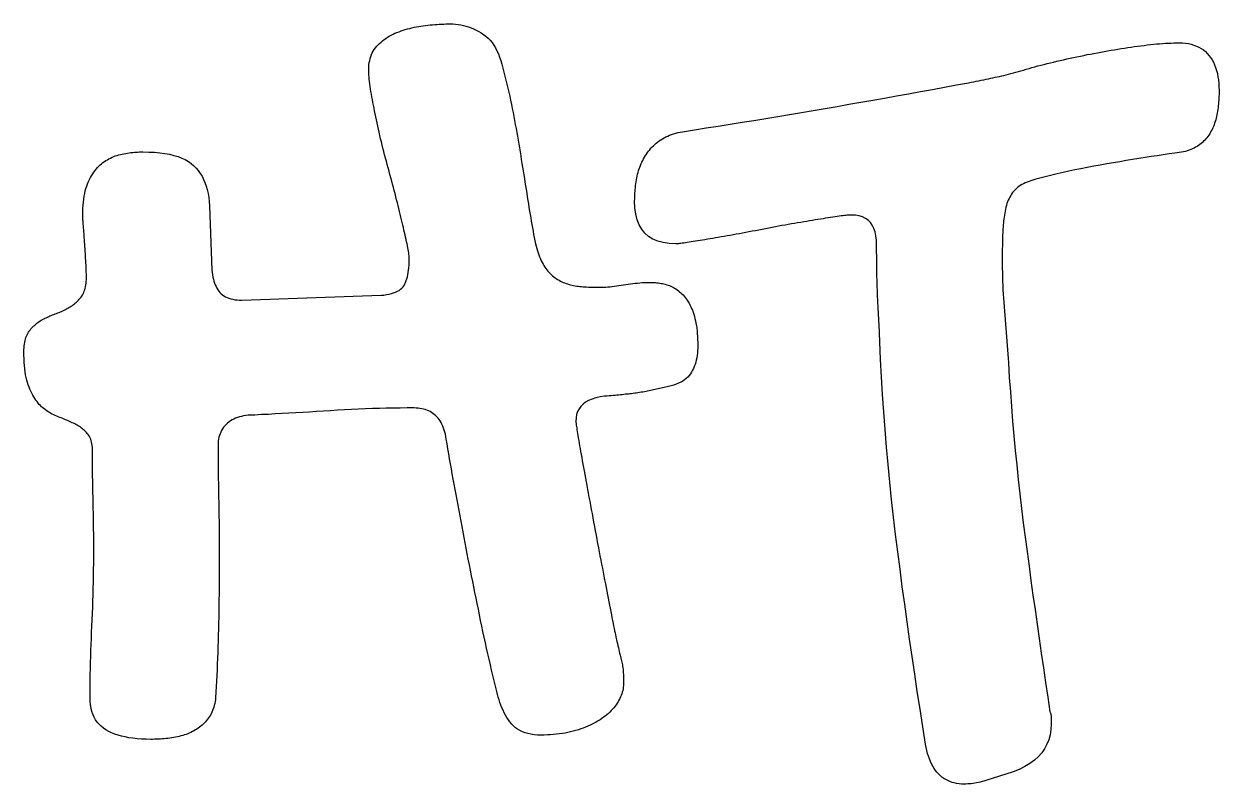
# Model space of a CAD drawing. Header units: millimetres. Extents: x 0 to 54.3, y 0.2 to 27.6.
# Drawn here: x 33.267 to 36.741, y 11.6 to 13.81 of the extents above; entities that cross this region are included whole.
import ezdxf

# ---------------------------------------------------------------- set-up
doc = ezdxf.new("R2010")
doc.units = ezdxf.units.MM

msp = doc.modelspace()

# ---------------------------------------------------------------- linework, layer by layer
for points in [[(34.3868, 13.1244), (34.3868, 13.1278), (34.3866, 13.1315), (34.3863, 13.1355), (34.3858, 13.1397), (34.3853, 13.1442), (34.3846, 13.1489), (34.3838, 13.154), (34.3829, 13.1593), (34.3818, 13.1648), (34.3806, 13.1707), (34.3793, 13.1768), (34.3779, 13.1832), (34.3764, 13.1898), (34.3748, 13.1966), (34.3732, 13.2035), (34.3716, 13.2106), (34.3699, 13.2179), (34.3681, 13.2253), (34.3663, 13.2328), (34.3645, 13.2406), (34.3626, 13.2485), (34.3606, 13.2565), (34.3586, 13.2647), (34.3565, 13.2731), (34.3544, 13.2816), (34.3523, 13.2902), (34.3501, 13.2989), (34.3478, 13.3077), (34.3455, 13.3166), (34.3432, 13.3256), (34.3408, 13.3347), (34.3383, 13.3439), (34.3358, 13.3532), (34.3333, 13.3626), (34.3307, 13.3721), (34.3281, 13.3817), (34.3254, 13.3914), (34.3228, 13.4009), (34.3203, 13.4105), (34.3178, 13.42), (34.3153, 13.4295), (34.3129, 13.4389), (34.3106, 13.4483), (34.3083, 13.4577), (34.306, 13.467), (34.3038, 13.4763), (34.3017, 13.4856), (34.2996, 13.4948), (34.2975, 13.5039), (34.2955, 13.513), (34.2936, 13.5219), (34.2917, 13.5308), (34.2898, 13.5396), (34.288, 13.5482), (34.2862, 13.5568), (34.2845, 13.5652), (34.2829, 13.5736), (34.2813, 13.5818), (34.2797, 13.59), (34.2782, 13.5981), (34.2768, 13.606), (34.2755, 13.6136), (34.2743, 13.6211), (34.2733, 13.6283), (34.2723, 13.6353), (34.2715, 13.6421), (34.2708, 13.6487), (34.2703, 13.655), (34.2699, 13.6612), (34.2695, 13.6671), (34.2694, 13.6727), (34.2693, 13.6782), (34.2695, 13.6849), (34.2699, 13.6914), (34.2707, 13.6977), (34.2719, 13.7038), (34.2733, 13.7097), (34.2751, 13.7154), (34.2772, 13.7208), (34.2796, 13.7261), (34.2823, 13.7311), (34.2854, 13.7359), (34.2888, 13.7405), (34.2924, 13.745), (34.2964, 13.7492), (34.3005, 13.7532), (34.3048, 13.7571), (34.3093, 13.7609), (34.3139, 13.7645), (34.3187, 13.7679), (34.3237, 13.7711), (34.3288, 13.7742), (34.3342, 13.7772), (34.3397, 13.7799), (34.3454, 13.7826), (34.3512, 13.785), (34.3572, 13.7873), (34.3632, 13.7895), (34.3693, 13.7916), (34.3755, 13.7935), (34.3818, 13.7953), (34.3882, 13.797), (34.3946, 13.7986), (34.4011, 13.8001), (34.4076, 13.8014), (34.4143, 13.8026), (34.421, 13.8037), (34.4278, 13.8046), (34.4346, 13.8055), (34.4413, 13.8062), (34.448, 13.8069), (34.4547, 13.8076), (34.4613, 13.8081), (34.4678, 13.8086), (34.4743, 13.809), (34.4808, 13.8094), (34.4872, 13.8096), (34.4935, 13.8098), (34.4999, 13.8099), (34.5061, 13.8099), (34.5138, 13.8098), (34.5215, 13.8092), (34.5291, 13.8083), (34.5367, 13.8071), (34.5442, 13.8055), (34.5517, 13.8035), (34.5592, 13.8012), (34.5666, 13.7985), (34.574, 13.7954), (34.5814, 13.792), (34.5887, 13.7882), (34.596, 13.7841), (34.6031, 13.7795), (34.6098, 13.7744), (34.6161, 13.7687), (34.622, 13.7625), (34.6276, 13.7557), (34.6327, 13.7483), (34.6375, 13.7404), (34.6419, 13.7319), (34.6459, 13.7229), (34.6496, 13.7133), (34.6528, 13.7031), (34.6557, 13.6924), (34.6589, 13.6809), (34.662, 13.6693), (34.6651, 13.6577), (34.668, 13.646), (34.6709, 13.6344), (34.6737, 13.6228), (34.6764, 13.6111), (34.679, 13.5994), (34.6815, 13.5878), (34.684, 13.5761), (34.6863, 13.5644), (34.6886, 13.5527), (34.6908, 13.541), (34.693, 13.5293), (34.6951, 13.5177), (34.6972, 13.5062), (34.6993, 13.4947), (34.7013, 13.4832), (34.7033, 13.4718), (34.7052, 13.4605), (34.7071, 13.4492), (34.709, 13.4379), (34.7108, 13.4267), (34.7126, 13.4156), (34.7144, 13.4045), (34.7162, 13.3934), (34.7179, 13.3825), (34.7197, 13.3715), (34.7214, 13.3607), (34.7231, 13.3499), (34.7248, 13.3392), (34.7265, 13.3285), (34.7282, 13.3179), (34.7298, 13.3074), (34.7315, 13.2969), (34.7331, 13.2865), (34.7348, 13.2761), (34.7364, 13.2659), (34.7381, 13.2559), (34.7398, 13.2459), (34.7414, 13.2361), (34.7431, 13.2264), (34.7449, 13.2168), (34.7466, 13.2073), (34.7483, 13.198), (34.7501, 13.1888), (34.7518, 13.1797), (34.7536, 13.1707), (34.7554, 13.1637), (34.7573, 13.157), (34.7593, 13.1505), (34.7614, 13.1442), (34.7636, 13.1382), (34.7658, 13.1325), (34.7682, 13.1269), (34.7706, 13.1217), (34.7731, 13.1167), (34.7757, 13.1119), (34.7784, 13.1074), (34.7812, 13.1031), (34.7841, 13.099), (34.787, 13.0951), (34.7901, 13.0913), (34.7933, 13.0877), (34.7965, 13.0843), (34.7999, 13.081), (34.8034, 13.0779), (34.8069, 13.075), (34.8106, 13.0722), (34.8143, 13.0696), (34.8182, 13.0671), (34.8222, 13.0648), (34.8262, 13.0626), (34.8303, 13.0606), (34.8344, 13.0587), (34.8386, 13.057), (34.8428, 13.0554), (34.8471, 13.0539), (34.8514, 13.0526), (34.8558, 13.0513), (34.8602, 13.0503), (34.8647, 13.0493), (34.8692, 13.0485), (34.8738, 13.0479), (34.8784, 13.0473), (34.8831, 13.0468), (34.8879, 13.0463), (34.8927, 13.0459), (34.8976, 13.0455), (34.9025, 13.0452), (34.9075, 13.0449), (34.9126, 13.0447), (34.9177, 13.0445), (34.9229, 13.0444), (34.9281, 13.0443), (34.9334, 13.0443), (34.9394, 13.0444), (34.9455, 13.0445), (34.9516, 13.0448), (34.9578, 13.0451), (34.964, 13.0456), (34.9704, 13.0461), (34.9768, 13.0467), (34.9833, 13.0475), (34.9899, 13.0483), (34.9965, 13.0493), (35.0032, 13.0503), (35.01, 13.0514), (35.0168, 13.0526), (35.0236, 13.0536), (35.0304, 13.0546), (35.0371, 13.0554), (35.0438, 13.0561), (35.0505, 13.0568), (35.0572, 13.0573), (35.0638, 13.0578), (35.0704, 13.0581), (35.077, 13.0584), (35.0836, 13.0585), (35.0901, 13.0586), (35.0943, 13.0585), (35.0984, 13.0583), (35.1025, 13.0581), (35.1066, 13.0577), (35.1107, 13.0572), (35.1148, 13.0566), (35.1189, 13.0558), (35.123, 13.055), (35.127, 13.0541), (35.131, 13.053), (35.1351, 13.0518), (35.1391, 13.0506), (35.1431, 13.0491), (35.147, 13.0475), (35.1508, 13.0458), (35.1546, 13.0438), (35.1583, 13.0417), (35.162, 13.0394), (35.1656, 13.037), (35.1692, 13.0343), (35.1726, 13.0315), (35.1761, 13.0285), (35.1794, 13.0254), (35.1827, 13.0221), (35.1859, 13.0185), (35.189, 13.0148), (35.192, 13.0109), (35.1949, 13.0067), (35.1976, 13.0024), (35.2003, 12.9978), (35.2028, 12.993), (35.2053, 12.988), (35.2076, 12.9828), (35.2098, 12.9774), (35.2119, 12.9718), (35.2139, 12.966), (35.2157, 12.9599), (35.2174, 12.9536), (35.2189, 12.947), (35.2203, 12.9401), (35.2215, 12.9329), (35.2225, 12.9255), (35.2234, 12.9178), (35.2242, 12.9098), (35.2247, 12.9015), (35.2251, 12.893), (35.2254, 12.8842), (35.2254, 12.8752), (35.2253, 12.8676), (35.2249, 12.8602), (35.2243, 12.853), (35.2235, 12.846), (35.2223, 12.8392), (35.221, 12.8327), (35.2194, 12.8263), (35.2175, 12.8202), (35.2154, 12.8142), (35.2131, 12.8085), (35.2105, 12.803), (35.2076, 12.7977), (35.2044, 12.7927), (35.2008, 12.7879), (35.1967, 12.7834), (35.1922, 12.7792), (35.1872, 12.7753), (35.1818, 12.7717), (35.176, 12.7683), (35.1696, 12.7653), (35.1629, 12.7625), (35.1557, 12.76), (35.1481, 12.7578), (35.14, 12.7559), (35.0759, 12.7416), (35.0709, 12.7408), (35.0659, 12.7399), (35.061, 12.7391), (35.0562, 12.7384), (35.0514, 12.7376), (35.0467, 12.737), (35.0421, 12.7363), (35.0375, 12.7357), (35.033, 12.7351), (35.0285, 12.7346), (35.0241, 12.7341), (35.0198, 12.7336), (35.0154, 12.7332), (35.0108, 12.7327), (35.006, 12.7322), (35.0011, 12.7317), (34.996, 12.7312), (34.9906, 12.7307), (34.9851, 12.7302), (34.9794, 12.7297), (34.9735, 12.7291), (34.9675, 12.7286), (34.9612, 12.728), (34.9548, 12.7274), (34.9414, 12.7255), (34.9292, 12.7229), (34.9182, 12.7195), (34.9083, 12.7153), (34.8996, 12.7104), (34.892, 12.7047), (34.8856, 12.6982), (34.8804, 12.691), (34.8763, 12.683), (34.8734, 12.6742), (34.8717, 12.6647), (34.8711, 12.6544), (34.8712, 12.6532), (34.8713, 12.6516), (34.8716, 12.6494), (34.8719, 12.6467), (34.8724, 12.6434), (34.8729, 12.6397), (34.8735, 12.6354), (34.8743, 12.6307), (34.8751, 12.6253), (34.8761, 12.6195), (34.8771, 12.6132), (34.8782, 12.6063), (34.8795, 12.5991), (34.8807, 12.5915), (34.8821, 12.5837), (34.8835, 12.5756), (34.8849, 12.5672), (34.8865, 12.5585), (34.8881, 12.5495), (34.8897, 12.5402), (34.8914, 12.5307), (34.8932, 12.5209), (34.895, 12.5108), (34.8969, 12.5004), (34.8989, 12.4898), (34.9009, 12.479), (34.9029, 12.468), (34.9049, 12.4569), (34.907, 12.4455), (34.9092, 12.4341), (34.9113, 12.4224), (34.9136, 12.4106), (34.9158, 12.3986), (34.9181, 12.3864), (34.9204, 12.374), (34.9227, 12.3615), (34.9251, 12.3489), (34.9275, 12.3364), (34.9298, 12.3241), (34.9321, 12.3117), (34.9345, 12.2995), (34.9368, 12.2874), (34.9391, 12.2753), (34.9413, 12.2634), (34.9436, 12.2515), (34.9459, 12.2397), (34.9481, 12.228), (34.9503, 12.2164), (34.9526, 12.2049), (34.9547, 12.1937), (34.9569, 12.1826), (34.959, 12.1718), (34.961, 12.1611), (34.963, 12.1507), (34.965, 12.1405), (34.967, 12.1305), (34.9689, 12.1207), (34.9707, 12.1112), (34.9726, 12.1018), (34.9744, 12.0926), (34.9761, 12.0838), (34.9778, 12.0754), (34.9794, 12.0674), (34.9809, 12.0599), (34.9824, 12.0528), (34.9837, 12.0461), (34.985, 12.0399), (34.9863, 12.0341), (34.9874, 12.0287), (34.9885, 12.0238), (34.9895, 12.0193), (34.9904, 12.0152), (34.9919, 12.0088), (34.9933, 12.0026), (34.9946, 11.9967), (34.9959, 11.9911), (34.9972, 11.9856), (34.9984, 11.9805), (34.9996, 11.9755), (35.0007, 11.9709), (35.0018, 11.9664), (35.0028, 11.9623), (35.0037, 11.9583), (35.0047, 11.9546), (35.0055, 11.951), (35.0063, 11.9471), (35.007, 11.943), (35.0076, 11.9386), (35.0082, 11.9341), (35.0087, 11.9293), (35.0091, 11.9243), (35.0094, 11.919), (35.0097, 11.9136), (35.0098, 11.9079), (35.01, 11.902), (35.01, 11.8959), (35.0099, 11.8912), (35.0095, 11.8864), (35.009, 11.8817), (35.0082, 11.877), (35.0072, 11.8723), (35.006, 11.8676), (35.0045, 11.863), (35.0029, 11.8583), (35.001, 11.8537), (34.9989, 11.849), (34.9965, 11.8444), (34.994, 11.8398), (34.9912, 11.8352), (34.9882, 11.8308), (34.985, 11.8264), (34.9816, 11.8221), (34.978, 11.8179), (34.9742, 11.8138), (34.9701, 11.8097), (34.9659, 11.8058), (34.9614, 11.8019), (34.9568, 11.7981), (34.9519, 11.7944), (34.9468, 11.7908), (34.9415, 11.7873), (34.936, 11.7839), (34.9304, 11.7807), (34.9245, 11.7775), (34.9185, 11.7744), (34.9123, 11.7715), (34.9059, 11.7686), (34.8993, 11.7659), (34.8925, 11.7633), (34.8856, 11.7608), (34.8784, 11.7584), (34.8711, 11.7561), (34.8636, 11.754), (34.8559, 11.752), (34.8481, 11.7503), (34.8401, 11.7487), (34.8319, 11.7473), (34.8235, 11.7461), (34.8149, 11.7451), (34.8062, 11.7443), (34.7973, 11.7436), (34.7883, 11.7431), (34.779, 11.7429), (34.7696, 11.7428), (34.7595, 11.743), (34.7498, 11.7438), (34.7406, 11.7452), (34.7319, 11.747), (34.7237, 11.7494), (34.716, 11.7523), (34.7087, 11.7558), (34.702, 11.7598), (34.6957, 11.7643), (34.6899, 11.7694), (34.6846, 11.7749), (34.6797, 11.781), (34.6752, 11.7875), (34.671, 11.7941), (34.667, 11.8009), (34.6632, 11.8079), (34.6596, 11.815), (34.6563, 11.8222), (34.6533, 11.8296), (34.6504, 11.8372), (34.6478, 11.845), (34.6455, 11.8529), (34.6433, 11.861), (34.6414, 11.8692), (34.6376, 11.8847), (34.6338, 11.9002), (34.63, 11.9158), (34.6263, 11.9315), (34.6226, 11.9473), (34.6189, 11.9631), (34.6153, 11.979), (34.6118, 11.995), (34.6082, 12.0111), (34.6047, 12.0272), (34.6012, 12.0434), (34.5978, 12.0597), (34.5944, 12.076), (34.591, 12.0923), (34.5877, 12.1086), (34.5844, 12.1248), (34.5811, 12.141), (34.5778, 12.1572), (34.5745, 12.1733), (34.5713, 12.1895), (34.5681, 12.2056), (34.5649, 12.2217), (34.5618, 12.2377), (34.5586, 12.2538), (34.5555, 12.2698), (34.5525, 12.2857), (34.5494, 12.3016), (34.5464, 12.3174), (34.5434, 12.3331), (34.5404, 12.3488), (34.5374, 12.3644), (34.5345, 12.38), (34.5316, 12.3955), (34.5287, 12.4109), (34.5259, 12.4263), (34.523, 12.4416), (34.5202, 12.4568), (34.5175, 12.472), (34.5147, 12.487), (34.512, 12.5019), (34.5094, 12.5166), (34.5068, 12.5313), (34.5042, 12.5459), (34.5017, 12.5603), (34.4992, 12.5747), (34.4967, 12.5889), (34.4943, 12.603), (34.4919, 12.617), (34.4903, 12.6234), (34.4885, 12.6295), (34.4865, 12.6353), (34.4843, 12.6408), (34.482, 12.6461), (34.4794, 12.6511), (34.4766, 12.6557), (34.4737, 12.6601), (34.4705, 12.6642), (34.4671, 12.6681), (34.4636, 12.6716), (34.4598, 12.6749), (34.4559, 12.6779), (34.4518, 12.6806), (34.4475, 12.683), (34.443, 12.6853), (34.4384, 12.6872), (34.4336, 12.6889), (34.4286, 12.6903), (34.4234, 12.6915), (34.4181, 12.6924), (34.4126, 12.693), (34.4069, 12.6934), (34.4011, 12.6936), (34.3809, 12.6935), (34.3607, 12.6933), (34.3405, 12.6931), (34.3202, 12.6927), (34.3, 12.6922), (34.2798, 12.6916), (34.2595, 12.6908), (34.2392, 12.69), (34.2189, 12.6891), (34.1986, 12.688), (34.1783, 12.6868), (34.158, 12.6855), (34.1377, 12.6842), (34.1175, 12.683), (34.0973, 12.6817), (34.0772, 12.6805), (34.0572, 12.6793), (34.0372, 12.6782), (34.0172, 12.6771), (33.9974, 12.6761), (33.9776, 12.675), (33.9578, 12.6741), (33.9382, 12.6731), (33.9185, 12.6722), (33.9118, 12.6715), (33.9054, 12.6705), (33.8992, 12.6692), (33.8932, 12.6676), (33.8875, 12.6658), (33.882, 12.6637), (33.8768, 12.6614), (33.8719, 12.6587), (33.8671, 12.6558), (33.8627, 12.6527), (33.8584, 12.6492), (33.8544, 12.6455), (33.8507, 12.6415), (33.8474, 12.6374), (33.8443, 12.633), (33.8416, 12.6285), (33.8392, 12.6237), (33.8371, 12.6188), (33.8353, 12.6136), (33.8339, 12.6083), (33.8327, 12.6028), (33.8319, 12.597), (33.8315, 12.5911), (33.8313, 12.585), (33.8313, 12.571), (33.8313, 12.5571), (33.8314, 12.5432), (33.8315, 12.5294), (33.8316, 12.5155), (33.8317, 12.5017), (33.8319, 12.4879), (33.8321, 12.4742), (33.8323, 12.4604), (33.8325, 12.4467), (33.8328, 12.433), (33.8331, 12.4194), (33.8334, 12.4057), (33.8336, 12.392), (33.8339, 12.3782), (33.8341, 12.3644), (33.8343, 12.3505), (33.8344, 12.3366), (33.8345, 12.3226), (33.8347, 12.3086), (33.8347, 12.2945), (33.8348, 12.2804), (33.8348, 12.2662), (33.8349, 12.252), (33.8348, 12.2356), (33.8348, 12.2192), (33.8347, 12.2027), (33.8346, 12.1861), (33.8344, 12.1695), (33.8342, 12.1527), (33.8339, 12.1359), (33.8337, 12.1191), (33.8334, 12.1021), (33.833, 12.0851), (33.8326, 12.068), (33.8322, 12.0508), (33.8317, 12.0336), (33.8312, 12.0166), (33.8307, 11.9996), (33.8301, 11.9827), (33.8295, 11.966), (33.8288, 11.9493), (33.8282, 11.9327), (33.8274, 11.9163), (33.8267, 11.8999), (33.8259, 11.8836), (33.825, 11.8675), (33.8242, 11.8514), (33.8235, 11.8455), (33.8226, 11.8399), (33.8216, 11.8344), (33.8203, 11.829), (33.8189, 11.8239), (33.8173, 11.8189), (33.8155, 11.8141), (33.8135, 11.8094), (33.8113, 11.805), (33.809, 11.8007), (33.8064, 11.7966), (33.8037, 11.7926), (33.8008, 11.7888), (33.7978, 11.7852), (33.7947, 11.7816), (33.7914, 11.7782), (33.7881, 11.7749), (33.7846, 11.7717), (33.7809, 11.7686), (33.7772, 11.7657), (33.7733, 11.7629), (33.7693, 11.7602), (33.7652, 11.7577), (33.761, 11.7552), (33.7566, 11.7529), (33.7522, 11.7507), (33.7476, 11.7487), (33.743, 11.7467), (33.7382, 11.7449), (33.7334, 11.7432), (33.7284, 11.7416), (33.7234, 11.7402), (33.7182, 11.7389), (33.713, 11.7377), (33.7076, 11.7366), (33.7022, 11.7356), (33.6967, 11.7348), (33.6912, 11.734), (33.6857, 11.7333), (33.6801, 11.7327), (33.6746, 11.7321), (33.669, 11.7316), (33.6635, 11.7312), (33.6579, 11.7309), (33.6523, 11.7306), (33.6467, 11.7305), (33.6411, 11.7303), (33.6354, 11.7303), (33.6218, 11.7305), (33.6086, 11.7311), (33.5959, 11.732), (33.5838, 11.7334), (33.5722, 11.7351), (33.5611, 11.7372), (33.5505, 11.7397), (33.5405, 11.7426), (33.5309, 11.7458), (33.5219, 11.7495), (33.5134, 11.7535), (33.5055, 11.7579), (33.4981, 11.7628), (33.4913, 11.7682), (33.4852, 11.7741), (33.4797, 11.7806), (33.4749, 11.7875), (33.4707, 11.7951), (33.4672, 11.8031), (33.4643, 11.8117), (33.4621, 11.8208), (33.4605, 11.8305), (33.4595, 11.8407), (33.4592, 11.8514), (33.4592, 11.8681), (33.4593, 11.8849), (33.4595, 11.9018), (33.4598, 11.9188), (33.4601, 11.936), (33.4605, 11.9533), (33.461, 11.9707), (33.4615, 11.9883), (33.4622, 12.006), (33.4629, 12.0237), (33.4637, 12.0417), (33.4645, 12.0597), (33.4654, 12.0778), (33.4661, 12.096), (33.4668, 12.1141), (33.4675, 12.1323), (33.468, 12.1505), (33.4685, 12.1688), (33.4689, 12.187), (33.4693, 12.2053), (33.4695, 12.2236), (33.4697, 12.242), (33.4698, 12.2603), (33.4699, 12.2787), (33.4698, 12.2911), (33.4698, 12.3035), (33.4697, 12.3158), (33.4697, 12.3281), (33.4695, 12.3402), (33.4694, 12.3524), (33.4692, 12.3644), (33.4691, 12.3764), (33.4688, 12.3884), (33.4686, 12.4002), (33.4684, 12.4121), (33.4681, 12.4238), (33.4678, 12.4356), (33.4675, 12.4474), (33.4673, 12.4593), (33.4671, 12.4712), (33.4669, 12.4832), (33.4667, 12.4953), (33.4666, 12.5074), (33.4665, 12.5196), (33.4664, 12.5318), (33.4663, 12.5441), (33.4663, 12.5565), (33.4663, 12.5689), (33.4662, 12.5744), (33.4659, 12.5797), (33.4653, 12.5848), (33.4646, 12.5896), (33.4637, 12.5942), (33.4625, 12.5985), (33.4611, 12.6026), (33.4596, 12.6065), (33.4578, 12.6102), (33.4558, 12.6136), (33.4536, 12.6167), (33.4512, 12.6197), (33.4486, 12.6224), (33.4459, 12.6251), (33.4432, 12.6277), (33.4404, 12.6303), (33.4375, 12.6327), (33.4345, 12.635), (33.4314, 12.6373), (33.4282, 12.6395), (33.4249, 12.6415), (33.4216, 12.6435), (33.4182, 12.6454), (33.4147, 12.6473), (33.4111, 12.649), (33.4074, 12.6508), (33.4036, 12.6526), (33.3998, 12.6543), (33.3959, 12.656), (33.392, 12.6577), (33.3879, 12.6594), (33.3838, 12.6611), (33.3796, 12.6628), (33.3753, 12.6645), (33.371, 12.6661), (33.3666, 12.6677), (33.3622, 12.6694), (33.3578, 12.6713), (33.3536, 12.6733), (33.3494, 12.6754), (33.3453, 12.6776), (33.3412, 12.68), (33.3372, 12.6825), (33.3333, 12.6852), (33.3295, 12.6879), (33.3258, 12.6909), (33.3221, 12.6939), (33.3185, 12.6971), (33.315, 12.7005), (33.3116, 12.7041), (33.3082, 12.708), (33.305, 12.7122), (33.3018, 12.7165), (33.2987, 12.7212), (33.2957, 12.726), (33.2928, 12.7312), (33.29, 12.7365), (33.2872, 12.7421), (33.2846, 12.748), (33.282, 12.7541), (33.2796, 12.7605), (33.2774, 12.7674), (33.2754, 12.7746), (33.2736, 12.7822), (33.272, 12.7902), (33.2707, 12.7986), (33.2695, 12.8074), (33.2686, 12.8166), (33.2678, 12.8262), (33.2673, 12.8362), (33.267, 12.8466), (33.2669, 12.8574), (33.267, 12.8632), (33.2672, 12.8688), (33.2677, 12.8742), (33.2684, 12.8794), (33.2692, 12.8844), (33.2702, 12.8892), (33.2714, 12.8938), (33.2728, 12.8981), (33.2744, 12.9023), (33.2761, 12.9062), (33.2781, 12.9099), (33.2802, 12.9135), (33.2825, 12.9168), (33.2849, 12.9201), (33.2873, 12.9232), (33.2899, 12.9262), (33.2926, 12.9291), (33.2954, 12.9319), (33.2982, 12.9346), (33.3012, 12.9372), (33.3043, 12.9397), (33.3074, 12.942), (33.3107, 12.9443), (33.3141, 12.9464), (33.3175, 12.9484), (33.321, 12.9504), (33.3245, 12.9523), (33.328, 12.9542), (33.3316, 12.956), (33.3352, 12.9577), (33.3389, 12.9594), (33.3425, 12.961), (33.3463, 12.9626), (33.35, 12.9641), (33.3538, 12.9655), (33.3577, 12.9669), (33.3615, 12.9682), (33.3653, 12.9697), (33.3691, 12.9712), (33.3728, 12.9727), (33.3765, 12.9743), (33.3802, 12.976), (33.3838, 12.9777), (33.3874, 12.9795), (33.3909, 12.9814), (33.3944, 12.9833), (33.3979, 12.9853), (33.4013, 12.9873), (33.4047, 12.9895), (33.4079, 12.9917), (33.4111, 12.994), (33.4142, 12.9963), (33.4171, 12.9988), (33.42, 13.0014), (33.4228, 13.004), (33.4254, 13.0067), (33.428, 13.0095), (33.4305, 13.0124), (33.4329, 13.0154), (33.4351, 13.0185), (33.4373, 13.0217), (33.4392, 13.0252), (33.441, 13.0289), (33.4425, 13.0328), (33.4439, 13.037), (33.4451, 13.0414), (33.4462, 13.0461), (33.447, 13.051), (33.4477, 13.0561), (33.4481, 13.0614), (33.4484, 13.067), (33.4485, 13.0728), (33.4485, 13.0764), (33.4484, 13.0802), (33.4484, 13.084), (33.4483, 13.0879), (33.4482, 13.092), (33.448, 13.0962), (33.4479, 13.1005), (33.4477, 13.1049), (33.4475, 13.1094), (33.4472, 13.114), (33.447, 13.1187), (33.4467, 13.1236), (33.4464, 13.1284), (33.4461, 13.1333), (33.4458, 13.1381), (33.4455, 13.1428), (33.4452, 13.1476), (33.4449, 13.1523), (33.4446, 13.1569), (33.4443, 13.1615), (33.444, 13.1661), (33.4437, 13.1707), (33.4434, 13.1752), (33.4431, 13.1796), (33.4428, 13.1841), (33.4425, 13.1884), (33.4423, 13.1926), (33.442, 13.1968), (33.4417, 13.2008), (33.4414, 13.2048), (33.4411, 13.2087), (33.4408, 13.2125), (33.4405, 13.2162), (33.4402, 13.2198), (33.4399, 13.2234), (33.4396, 13.2268), (33.4393, 13.2301), (33.439, 13.2333), (33.4388, 13.2362), (33.4386, 13.239), (33.4384, 13.2416), (33.4382, 13.244), (33.4381, 13.2462), (33.438, 13.2482), (33.4379, 13.25), (33.4379, 13.2517), (33.4378, 13.2531), (33.4378, 13.2544), (33.4379, 13.2643), (33.4383, 13.2739), (33.4389, 13.2832), (33.4397, 13.2921), (33.4407, 13.3007), (33.442, 13.309), (33.4436, 13.3169), (33.4453, 13.3245), (33.4473, 13.3317), (33.4495, 13.3386), (33.452, 13.3452), (33.4547, 13.3515), (33.4576, 13.3574), (33.4606, 13.3631), (33.4637, 13.3686), (33.4669, 13.3738), (33.4702, 13.3788), (33.4736, 13.3835), (33.4772, 13.388), (33.4808, 13.3922), (33.4846, 13.3962), (33.4885, 13.3999), (33.4925, 13.4034), (33.4966, 13.4067), (33.5008, 13.4097), (33.505, 13.4125), (33.5094, 13.4152), (33.5139, 13.4177), (33.5184, 13.4201), (33.523, 13.4222), (33.5278, 13.4242), (33.5326, 13.426), (33.5375, 13.4277), (33.5424, 13.4292), (33.5475, 13.4305), (33.5526, 13.4316), (33.5578, 13.4326), (33.563, 13.4335), (33.5681, 13.4343), (33.5731, 13.435), (33.5781, 13.4357), (33.5831, 13.4363), (33.5881, 13.4367), (33.593, 13.4371), (33.5979, 13.4374), (33.6027, 13.4376), (33.6075, 13.4378), (33.6123, 13.4378), (33.6296, 13.4375), (33.6461, 13.4367), (33.6616, 13.4353), (33.6763, 13.4334), (33.69, 13.4309), (33.7029, 13.4278), (33.7148, 13.4242), (33.7258, 13.42), (33.736, 13.4153), (33.7452, 13.41), (33.7535, 13.4042), (33.761, 13.3978), (33.7677, 13.3908), (33.7738, 13.3834), (33.7795, 13.3754), (33.7846, 13.367), (33.7892, 13.358), (33.7932, 13.3486), (33.7968, 13.3386), (33.7997, 13.3281), (33.8022, 13.3171), (33.8041, 13.3056), (33.8055, 13.2936), (33.8064, 13.2811), (33.8135, 13.0942), (33.8142, 13.0872), (33.8151, 13.0805), (33.8163, 13.0741), (33.8176, 13.068), (33.8192, 13.0621), (33.8211, 13.0566), (33.8231, 13.0513), (33.8254, 13.0463), (33.8278, 13.0416), (33.8306, 13.0372), (33.8335, 13.033), (33.8366, 13.0292), (33.8401, 13.0256), (33.8439, 13.0224), (33.848, 13.0195), (33.8525, 13.0168), (33.8573, 13.0145), (33.8625, 13.0125), (33.868, 13.0108), (33.8738, 13.0094), (33.88, 13.0083), (33.8866, 13.0076), (33.8935, 13.0071), (33.9007, 13.0069), (34.3049, 13.0212), (34.3133, 13.0219), (34.3211, 13.023), (34.3284, 13.0243), (34.3353, 13.0259), (34.3416, 13.0279), (34.3474, 13.0301), (34.3527, 13.0326), (34.3575, 13.0354), (34.3618, 13.0385), (34.3656, 13.0419), (34.3689, 13.0457), (34.3717, 13.0497), (34.3741, 13.054), (34.3763, 13.0587), (34.3783, 13.0637), (34.3801, 13.0691), (34.3817, 13.0748), (34.383, 13.0808), (34.3842, 13.0872), (34.3851, 13.094), (34.3859, 13.1011), (34.3864, 13.1085), (34.3867, 13.1163), (34.3868, 13.1244)], [(35.6723, 13.2544), (35.6698, 13.2544), (35.6669, 13.2543), (35.6636, 13.254), (35.66, 13.2537), (35.656, 13.2533), (35.6516, 13.2529), (35.6469, 13.2523), (35.6419, 13.2517), (35.6365, 13.2509), (35.6307, 13.2501), (35.6245, 13.2492), (35.618, 13.2482), (35.6113, 13.2471), (35.6043, 13.246), (35.5972, 13.2449), (35.5898, 13.2437), (35.5823, 13.2425), (35.5746, 13.2413), (35.5668, 13.24), (35.5587, 13.2387), (35.5504, 13.2373), (35.542, 13.236), (35.5334, 13.2345), (35.5246, 13.2331), (35.5156, 13.2316), (35.5066, 13.23), (35.4975, 13.2284), (35.4884, 13.2268), (35.4791, 13.2252), (35.4698, 13.2235), (35.4604, 13.2218), (35.451, 13.22), (35.4414, 13.2182), (35.4318, 13.2164), (35.4221, 13.2145), (35.4124, 13.2126), (35.4026, 13.2107), (35.393, 13.2088), (35.3835, 13.207), (35.374, 13.2052), (35.3647, 13.2034), (35.3554, 13.2017), (35.3463, 13.2), (35.3372, 13.1983), (35.3283, 13.1967), (35.3194, 13.1951), (35.3107, 13.1936), (35.302, 13.1921), (35.2935, 13.1906), (35.2852, 13.1892), (35.277, 13.1878), (35.2691, 13.1865), (35.2613, 13.1852), (35.2537, 13.1839), (35.2463, 13.1826), (35.2391, 13.1814), (35.2321, 13.1803), (35.2252, 13.1791), (35.2186, 13.178), (35.2121, 13.177), (35.2059, 13.176), (35.2, 13.1751), (35.1946, 13.1742), (35.1894, 13.1735), (35.1847, 13.1729), (35.1803, 13.1723), (35.1762, 13.1718), (35.1725, 13.1714), (35.1692, 13.1711), (35.1662, 13.1709), (35.1636, 13.1708), (35.1613, 13.1707), (35.1423, 13.1716), (35.1249, 13.1742), (35.1091, 13.1785), (35.0951, 13.1846), (35.0826, 13.1924), (35.0719, 13.2019), (35.0628, 13.2132), (35.0553, 13.2261), (35.0495, 13.2408), (35.0454, 13.2573), (35.0429, 13.2755), (35.042, 13.2954), (35.0421, 13.301), (35.0422, 13.3066), (35.0424, 13.3122), (35.0427, 13.3178), (35.0431, 13.3234), (35.0436, 13.329), (35.0442, 13.3345), (35.0448, 13.3401), (35.0455, 13.3456), (35.0464, 13.3511), (35.0473, 13.3566), (35.0483, 13.3621), (35.0494, 13.3676), (35.0506, 13.373), (35.052, 13.3783), (35.0535, 13.3835), (35.0552, 13.3887), (35.057, 13.3937), (35.0589, 13.3988), (35.0609, 13.4037), (35.0631, 13.4085), (35.0655, 13.4133), (35.0679, 13.418), (35.0705, 13.4227), (35.0733, 13.4272), (35.0762, 13.4317), (35.0792, 13.436), (35.0824, 13.4402), (35.0857, 13.4443), (35.0892, 13.4483), (35.0929, 13.4522), (35.0966, 13.4559), (35.1006, 13.4596), (35.1047, 13.4631), (35.1089, 13.4665), (35.1133, 13.4699), (35.1178, 13.473), (35.1226, 13.476), (35.1275, 13.4789), (35.1327, 13.4815), (35.138, 13.484), (35.1435, 13.4863), (35.1493, 13.4885), (35.1552, 13.4904), (35.1613, 13.4922), (35.1677, 13.4939), (35.1742, 13.4953), (35.1809, 13.4966), (35.2156, 13.5019), (35.2503, 13.5074), (35.285, 13.5128), (35.3196, 13.5183), (35.3542, 13.5239), (35.3888, 13.5295), (35.4234, 13.5352), (35.4579, 13.5409), (35.4924, 13.5467), (35.5269, 13.5525), (35.5613, 13.5583), (35.5958, 13.5642), (35.6302, 13.5702), (35.6647, 13.5762), (35.6993, 13.5823), (35.7339, 13.5884), (35.7685, 13.5945), (35.8032, 13.6007), (35.838, 13.607), (35.8728, 13.6133), (35.9076, 13.6197), (35.9425, 13.6261), (35.9774, 13.6325), (36.0124, 13.639), (36.0201, 13.6405), (36.0276, 13.642), (36.035, 13.6434), (36.0423, 13.6449), (36.0495, 13.6463), (36.0565, 13.6477), (36.0634, 13.6491), (36.0702, 13.6505), (36.0769, 13.6519), (36.0834, 13.6532), (36.0898, 13.6546), (36.0961, 13.6559), (36.1024, 13.6573), (36.1088, 13.6588), (36.1154, 13.6603), (36.122, 13.662), (36.1288, 13.6637), (36.1357, 13.6655), (36.1428, 13.6674), (36.1499, 13.6694), (36.1572, 13.6715), (36.1646, 13.6736), (36.1721, 13.6759), (36.1798, 13.6782), (36.1882, 13.6806), (36.1967, 13.6829), (36.2053, 13.6853), (36.214, 13.6876), (36.2229, 13.6899), (36.2319, 13.6922), (36.241, 13.6945), (36.2502, 13.6968), (36.2596, 13.6991), (36.2691, 13.7013), (36.2787, 13.7036), (36.2884, 13.7058), (36.2982, 13.708), (36.308, 13.7102), (36.3178, 13.7123), (36.3277, 13.7144), (36.3375, 13.7164), (36.3474, 13.7185), (36.3573, 13.7205), (36.3671, 13.7224), (36.377, 13.7243), (36.3869, 13.7262), (36.3969, 13.728), (36.4068, 13.7298), (36.4167, 13.7316), (36.4266, 13.7333), (36.4364, 13.7349), (36.4462, 13.7365), (36.4559, 13.7381), (36.4656, 13.7396), (36.4752, 13.7411), (36.4848, 13.7425), (36.4943, 13.7438), (36.5037, 13.7452), (36.5132, 13.7464), (36.5225, 13.7476), (36.5318, 13.7488), (36.541, 13.7498), (36.55, 13.7507), (36.5588, 13.7516), (36.5676, 13.7523), (36.5762, 13.753), (36.5846, 13.7535), (36.593, 13.754), (36.6012, 13.7543), (36.6092, 13.7545), (36.6171, 13.7547), (36.6249, 13.7547), (36.6342, 13.7545), (36.6431, 13.7537), (36.6517, 13.7525), (36.6598, 13.7507), (36.6676, 13.7484), (36.675, 13.7456), (36.682, 13.7423), (36.6886, 13.7385), (36.6949, 13.7342), (36.7007, 13.7294), (36.7062, 13.7241), (36.7113, 13.7182), (36.716, 13.712), (36.7203, 13.7053), (36.7241, 13.6982), (36.7276, 13.6906), (36.7307, 13.6827), (36.7333, 13.6744), (36.7356, 13.6657), (36.7374, 13.6565), (36.7388, 13.647), (36.7398, 13.637), (36.7404, 13.6266), (36.7407, 13.6159), (36.7406, 13.6102), (36.7405, 13.6047), (36.7403, 13.5991), (36.7401, 13.5936), (36.7397, 13.5881), (36.7393, 13.5827), (36.7388, 13.5773), (36.7383, 13.5719), (36.7376, 13.5666), (36.7369, 13.5613), (36.7362, 13.5561), (36.7353, 13.5509), (36.7344, 13.5457), (36.7333, 13.5407), (36.7321, 13.5357), (36.7308, 13.5308), (36.7293, 13.526), (36.7277, 13.5213), (36.7261, 13.5166), (36.7242, 13.5121), (36.7223, 13.5076), (36.7202, 13.5033), (36.718, 13.499), (36.7157, 13.4948), (36.7133, 13.4907), (36.7107, 13.4867), (36.7079, 13.4829), (36.705, 13.4792), (36.702, 13.4756), (36.6988, 13.4721), (36.6955, 13.4687), (36.692, 13.4655), (36.6884, 13.4624), (36.6846, 13.4594), (36.6806, 13.4566), (36.6766, 13.4538), (36.6723, 13.4513), (36.6678, 13.4488), (36.6632, 13.4466), (36.6584, 13.4445), (36.6533, 13.4427), (36.6481, 13.4409), (36.6426, 13.4394), (36.637, 13.438), (36.6312, 13.4368), (36.6251, 13.4358), (36.6189, 13.4349), (36.6125, 13.4343), (36.5954, 13.4318), (36.5782, 13.4293), (36.5608, 13.4267), (36.5432, 13.4241), (36.5254, 13.4213), (36.5074, 13.4185), (36.4892, 13.4155), (36.4708, 13.4125), (36.4522, 13.4094), (36.4334, 13.4062), (36.4144, 13.4029), (36.3952, 13.3995), (36.3762, 13.3961), (36.3575, 13.3926), (36.3393, 13.389), (36.3214, 13.3854), (36.304, 13.3817), (36.2871, 13.3779), (36.2705, 13.3741), (36.2544, 13.3703), (36.2387, 13.3663), (36.2234, 13.3623), (36.2085, 13.3583), (36.194, 13.3541), (36.1882, 13.3523), (36.1827, 13.3502), (36.1773, 13.348), (36.1723, 13.3455), (36.1675, 13.3429), (36.1629, 13.3401), (36.1585, 13.3371), (36.1545, 13.334), (36.1506, 13.3306), (36.147, 13.3271), (36.1437, 13.3233), (36.1406, 13.3194), (36.1377, 13.3153), (36.135, 13.3111), (36.1325, 13.3067), (36.1301, 13.3021), (36.1279, 13.2974), (36.1259, 13.2925), (36.1241, 13.2874), (36.1224, 13.2822), (36.1209, 13.2768), (36.1196, 13.2713), (36.1185, 13.2656), (36.1175, 13.2598), (36.1166, 13.2541), (36.1158, 13.2485), (36.1151, 13.2428), (36.1144, 13.2371), (36.1138, 13.2314), (36.1132, 13.2257), (36.1128, 13.22), (36.1123, 13.2143), (36.112, 13.2085), (36.1117, 13.2028), (36.1114, 13.197), (36.1112, 13.1912), (36.1111, 13.1854), (36.111, 13.1797), (36.1109, 13.174), (36.1107, 13.1684), (36.1107, 13.1627), (36.1106, 13.1572), (36.1105, 13.1516), (36.1105, 13.1461), (36.1104, 13.1406), (36.1104, 13.1352), (36.1104, 13.1298), (36.1104, 13.1244), (36.1104, 13.112), (36.1105, 13.0995), (36.1107, 13.0871), (36.111, 13.0746), (36.1114, 13.0621), (36.1119, 13.0497), (36.1125, 13.0372), (36.1131, 13.0247), (36.1139, 13.0123), (36.1147, 12.9998), (36.1156, 12.9873), (36.1166, 12.9749), (36.1176, 12.9624), (36.1186, 12.95), (36.1196, 12.9375), (36.1206, 12.925), (36.1216, 12.9126), (36.1226, 12.9001), (36.1236, 12.8876), (36.1245, 12.8752), (36.1254, 12.8627), (36.1264, 12.8502), (36.1273, 12.8378), (36.1282, 12.8253), (36.1309, 12.7826), (36.134, 12.74), (36.1372, 12.6975), (36.1407, 12.655), (36.1444, 12.6126), (36.1484, 12.5703), (36.1526, 12.528), (36.157, 12.4858), (36.1617, 12.4437), (36.1666, 12.4017), (36.1717, 12.3598), (36.1771, 12.3179), (36.1827, 12.276), (36.1883, 12.234), (36.194, 12.192), (36.1998, 12.1499), (36.2057, 12.1077), (36.2116, 12.0655), (36.2177, 12.0232), (36.2238, 11.9808), (36.23, 11.9383), (36.2363, 11.8957), (36.2427, 11.8531), (36.2492, 11.8104), (36.2498, 11.8089), (36.2503, 11.8075), (36.2508, 11.806), (36.2512, 11.8045), (36.2516, 11.803), (36.2519, 11.8015), (36.2522, 11.8), (36.2524, 11.7986), (36.2526, 11.7971), (36.2527, 11.7956), (36.2528, 11.7941), (36.2528, 11.7926), (36.2528, 11.7911), (36.2528, 11.7897), (36.2528, 11.7882), (36.2528, 11.7867), (36.2528, 11.7852), (36.2528, 11.7837), (36.2528, 11.7822), (36.2528, 11.7808), (36.2528, 11.7793), (36.2528, 11.7778), (36.2528, 11.7763), (36.2528, 11.7748), (36.252, 11.7589), (36.2497, 11.7438), (36.2459, 11.7294), (36.2405, 11.7159), (36.2336, 11.7031), (36.2252, 11.6911), (36.2152, 11.68), (36.2037, 11.6696), (36.1907, 11.66), (36.1761, 11.6512), (36.16, 11.6432), (36.1424, 11.6359), (36.0623, 11.611), (36.0569, 11.6093), (36.0516, 11.6077), (36.0464, 11.6063), (36.0411, 11.6051), (36.0359, 11.604), (36.0307, 11.603), (36.0255, 11.6022), (36.0203, 11.6015), (36.0152, 11.601), (36.0101, 11.6006), (36.005, 11.6004), (36, 11.6003), (35.9924, 11.6005), (35.985, 11.6011), (35.9779, 11.6022), (35.9711, 11.6036), (35.9645, 11.6054), (35.9581, 11.6077), (35.952, 11.6103), (35.9461, 11.6134), (35.9405, 11.6169), (35.9352, 11.6207), (35.93, 11.625), (35.9252, 11.6297), (35.9206, 11.6348), (35.9162, 11.6403), (35.9122, 11.6461), (35.9084, 11.6524), (35.9048, 11.659), (35.9016, 11.666), (35.8986, 11.6734), (35.8959, 11.6811), (35.8935, 11.6893), (35.8913, 11.6978), (35.8894, 11.7068), (35.8878, 11.7161), (35.8796, 11.7671), (35.8715, 11.8181), (35.8636, 11.869), (35.8559, 11.9199), (35.8484, 11.9708), (35.841, 12.0216), (35.8339, 12.0724), (35.8269, 12.1232), (35.82, 12.1739), (35.8134, 12.2246), (35.8069, 12.2753), (35.8005, 12.3259), (35.7945, 12.3765), (35.7888, 12.4272), (35.7835, 12.478), (35.7786, 12.5288), (35.774, 12.5796), (35.7698, 12.6306), (35.766, 12.6816), (35.7626, 12.7326), (35.7595, 12.7838), (35.7568, 12.8349), (35.7544, 12.8862), (35.7525, 12.9375), (35.7519, 12.9459), (35.7513, 12.9544), (35.7508, 12.963), (35.7503, 12.9717), (35.7498, 12.9806), (35.7494, 12.9896), (35.7489, 12.9987), (35.7485, 13.0079), (35.7481, 13.0173), (35.7478, 13.0268), (35.7474, 13.0364), (35.7471, 13.0461), (35.7468, 13.0559), (35.7466, 13.0658), (35.7463, 13.0757), (35.7461, 13.0857), (35.746, 13.0957), (35.7458, 13.1058), (35.7457, 13.1159), (35.7455, 13.126), (35.7455, 13.1362), (35.7454, 13.1465), (35.7454, 13.1568), (35.7453, 13.1672), (35.7448, 13.1811), (35.7433, 13.1938), (35.7408, 13.2053), (35.7372, 13.2156), (35.7327, 13.2247), (35.7271, 13.2326), (35.7205, 13.2393), (35.7129, 13.2447), (35.7043, 13.249), (35.6947, 13.252), (35.684, 13.2538), (35.6723, 13.2544)]]:
    msp.add_lwpolyline(points, close=True)

doc.saveas('drawing.dxf')
